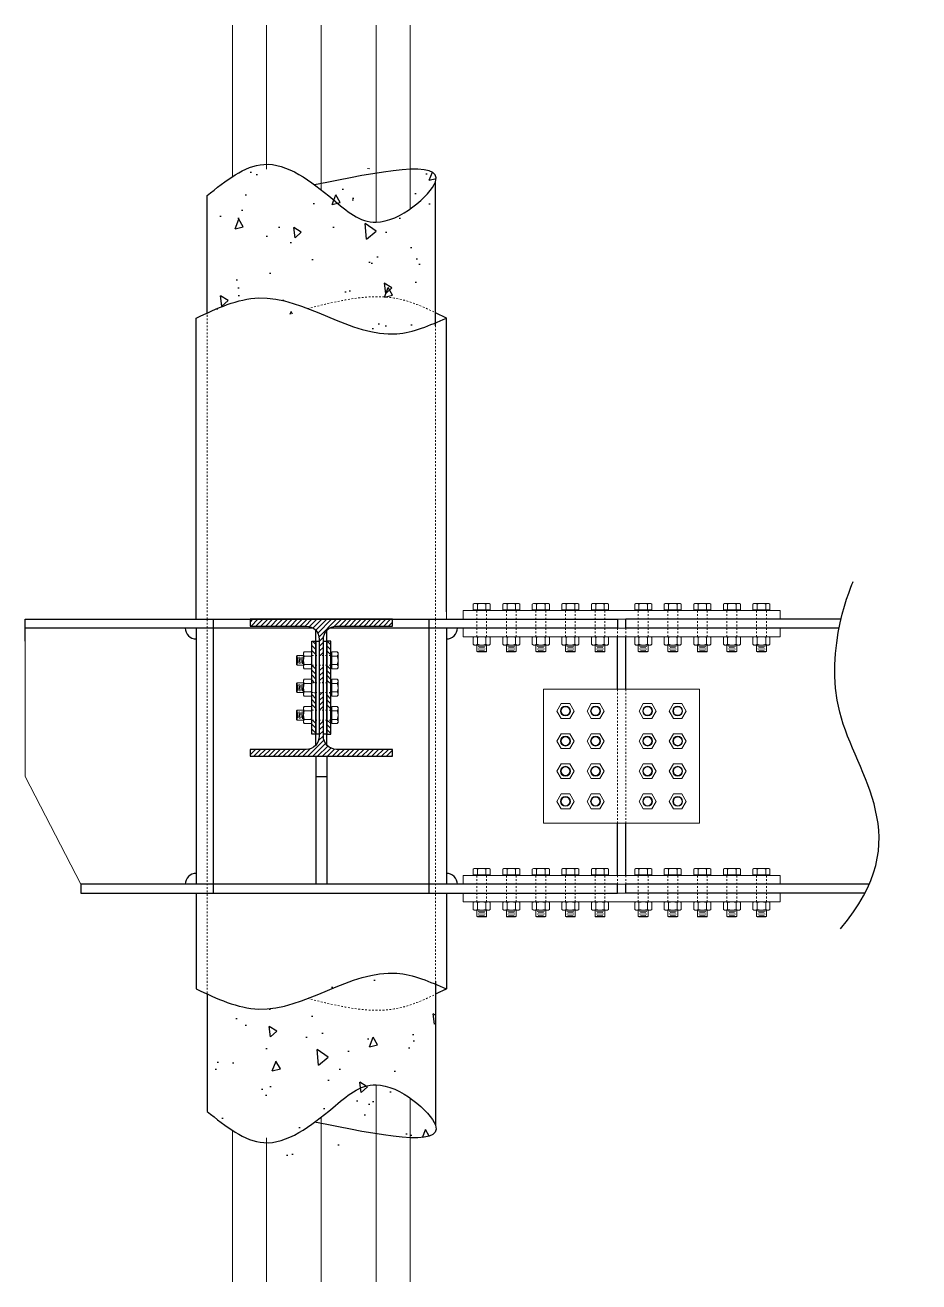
# Model space of a CAD drawing. Header units: millimetres. Extents: x -6949 to 305728, y -55091 to 76684.
# Drawn here: x 12216 to 13849, y -48045 to -45750 of the extents above; entities that cross this region are included whole.
import ezdxf

# ---------------------------------------------------------------- set-up
doc = ezdxf.new("R2010")
doc.units = ezdxf.units.MM
doc.linetypes.add('Tratto', pattern=[6.35, 3.175, -3.175])
for name, color, linetype, lineweight in [('armatura', 1, 'Continuous', 15), ('bulloni', 5, 'Continuous', 18), ('piastra', 30, 'Continuous', 18), ('S-BEAM', 5, 'Continuous', 18), ('S-COLS', 7, 'Continuous', 18), ('SEZIONI acciaio - Steel sections', 220, 'Continuous', 25), ('tratteggio', 7, 'Tratto', 15)]:
    doc.layers.add(name, color=color, linetype=linetype, lineweight=lineweight)
pattern_1 = [(97.99999999999994, (-4771.83401407985, 7203.966816614397), (133.7503869756615, 124.7242640742402), [19.05, -209.55]), (42.99999999999998, (-4771.83401407985, 7203.966816614397), (-165.5653578596747, 101.6510164397211), [15.24, -167.64058417]), (148.4514447, (-4760.688183814749, 7214.360471486958), (-31.81496541808689, 226.3752749455984), [16.1900088, -178.0902446]), (94.18419999999993, (-4809.585771214097, 7237.95865141743), (212.6308214575585, 173.3191781519976), [28.57499999999999, -314.3249999999998]), (144.63555761, (-4791.866569833463, 7252.401919631098), (-25.01907201273977, 341.9860465484119), [24.28502314, -267.13560816]), (39.18415117000006, (-4809.585771214097, 7237.95865141743), (-25.01907199466581, 341.9860465502691), [22.85996707, -251.45973192]), (68.99999999999997, (-4783.151914529019, 7248.336571283799), (177.4476824217981, 44.24267626722601), [19.05, -209.55]), (13.99999999999999, (-4783.151914529019, 7248.336571283799), (-95.52470523653865, 169.1736630259935), [15.24, -167.64]), (119.451445, (-4768.364607626438, 7252.023460934273), (81.92297625256279, 213.4163396781142), [16.1900088, -178.0899376]), (85.49999999999999, (-4771.83401407985, 7203.966816614397), (-60.76996064075318, 58.87364395551975), [0, -165.608, 0, -170.18, 0, -168.275]), (55.49999999999997, (-4771.83401407985, 7203.966816614397), (-29.73759449722127, 116.6905752081068), [0, -97.02799999999999, 0, -161.798, 0, -64.135]), (15.49999999999997, (-4809.734909885225, 7161.873607409703), (94.98510361520712, 96.93017124016839), [0, -63.49999999999999, 0, -198.12, 0, -262.8899999999999]), (5.499999999999974, (-4826.730827286749, 7142.99772884258), (80.2222037187988, 127.0950780119338), [0, -82.55, 0, -131.572, 0, -186.69])]
pattern_2 = [(97.99999999999994, (-4771.834015695295, 7578.966755874389), (133.7503869756615, 124.7242640742402), [19.05, -209.55]), (42.99999999999998, (-4771.834015695295, 7578.966755874389), (-165.5653578596747, 101.6510164397211), [15.24, -167.64058417]), (148.4514447, (-4760.688185430194, 7589.360410746951), (-31.81496541808689, 226.3752749455984), [16.1900088, -178.0902446]), (94.18419999999993, (-4809.585772829541, 7612.958590677423), (212.6308214575585, 173.3191781519976), [28.57499999999999, -314.3249999999998]), (144.63555761, (-4791.866571448907, 7627.401858891091), (-25.01907201273977, 341.9860465484119), [24.28502314, -267.13560816]), (39.18415117000006, (-4809.585772829541, 7612.958590677423), (-25.01907199466581, 341.9860465502691), [22.85996707, -251.45973192]), (68.99999999999997, (-4783.151916144463, 7623.336510543792), (177.4476824217981, 44.24267626722601), [19.05, -209.55]), (13.99999999999999, (-4783.151916144463, 7623.336510543792), (-95.52470523653865, 169.1736630259935), [15.24, -167.64]), (119.451445, (-4768.364609241882, 7627.023400194266), (81.92297625256279, 213.4163396781142), [16.1900088, -178.0899376]), (85.49999999999999, (-4771.834015695295, 7578.966755874389), (-60.76996064075318, 58.87364395551975), [0, -165.608, 0, -170.18, 0, -168.275]), (55.49999999999997, (-4771.834015695295, 7578.966755874389), (-29.73759449722127, 116.6905752081068), [0, -97.02799999999999, 0, -161.798, 0, -64.135]), (15.49999999999997, (-4809.734911500669, 7536.873546669696), (94.98510361520712, 96.93017124016839), [0, -63.49999999999999, 0, -198.12, 0, -262.8899999999999]), (5.499999999999974, (-4826.730828902193, 7517.997668102573), (80.2222037187988, 127.0950780119338), [0, -82.55, 0, -131.572, 0, -186.69])]
pattern_3 = [(135, (0, 0), (-4.490128060534577, -4.490128060534577), [])]

# ---------------------------------------------------------------- blocks, each defined once
blk = doc.blocks.new('*U128')
at = {"layer": 'bulloni'}
blk.add_lwpolyline([(-15.58845726812069, 0), (-7.794228634058527, -13.5), (7.794228634058527, -13.5), (15.58845726812069, 0), (7.794228634058527, 13.5), (-7.794228634058527, 13.5)], close=True, dxfattribs=at)
for radius in [9, 7.875]:
    blk.add_circle((3.637978807091713e-12, -7.275957614183426e-12), radius, dxfattribs=at)
blk = doc.blocks.new('*U129')
at = {"color": 0, "linetype": 'ByBlock', "lineweight": -2, "transparency": 16777216}
for p in [(0, 0), (55, 0), (-3.367778697655667e-15, -55.00000000000728), (55, -55.00000000000728), (-6.735557395311334e-15, -110.0000000000146), (54.99999999999999, -110.0000000000146), (-1.0103336092967e-14, -165.0000000000218), (54.99999999999999, -165.0000000000218)]:
    blk.add_blockref('*U128', p, dxfattribs=at)
blk = doc.blocks.new('*U130')
at = {"layer": 'bulloni'}
blk.add_lwpolyline([(-15.58845726812069, 0), (-7.794228634058527, -13.5), (7.794228634058527, -13.5), (15.58845726812069, 0), (7.794228634058527, 13.5), (-7.794228634058527, 13.5)], close=True, dxfattribs=at)
for radius in [9, 7.875]:
    blk.add_circle((3.637978807091713e-12, -7.275957614183426e-12), radius, dxfattribs=at)
blk = doc.blocks.new('*U131')
at = {"color": 0, "linetype": 'ByBlock', "lineweight": -2, "transparency": 16777216}
for p in [(0, 0), (55, 0), (-3.367778697655667e-15, -55.00000000000728), (55, -55.00000000000728), (-6.735557395311334e-15, -110.0000000000146), (54.99999999999999, -110.0000000000146), (-1.0103336092967e-14, -165.0000000000218), (54.99999999999999, -165.0000000000218)]:
    blk.add_blockref('*U130', p, dxfattribs=at)
blk = doc.blocks.new('*U132')
at = {"layer": 'bulloni'}
for p, q in [((-13.70000000000437, 44.31435235478421), (-15.58845726812433, 43.05795235478581)), ((-15.58845726812433, 43.05795235478581), (-15.58845726812433, 32.81435235478421)), ((15.58845726811705, 32.81435235478421), (-15.58845726812433, 32.81435235478421)), ((13.69999999999709, 44.31435235478421), (-13.70000000000437, 44.31435235478421)), ((-12.5, 32.81435235478421), (-12.5, 32.31435235478421)), ((12.5, 32.31435235478421), (-12.5, 32.31435235478421)), ((-7.794228634062165, 32.81435235478421), (-7.794228634062165, 43.05795235478581)), ((7.794228634054889, 43.05795235478581), (7.794228634054889, 32.81435235478421)), ((12.5, 32.81435235478421), (12.5, 32.31435235478421)), ((13.69999999999709, 44.31435235478421), (15.58845726811705, 43.05795235478581)), ((15.58845726811705, 43.05795235478581), (15.58845726811705, 32.81435235478421)), ((-13.69999999999709, -16.68564764661278), (-15.58845726812433, -17.94204764661845)), ((-15.58845726812433, -17.94204764661845), (-15.58845726812433, -30.42924764661439)), ((13.69999999999709, -16.68564764661278), (-13.69999999999709, -16.68564764661278)), ((-7.794228634062165, -30.42924764661439), (-7.794228634062165, -17.94204764661845)), ((7.794228634054889, -17.94204764661845), (7.794228634054889, -30.42924764661439)), ((13.69999999999709, -16.68564764661278), (15.58845726811705, -17.94204764661845)), ((15.58845726811705, -17.94204764661845), (15.58845726811705, -30.42924764661439)), ((-13.69999999999709, -31.68564764661278), (-15.58845726812433, -30.42924764661439)), ((13.69999999999709, -31.68564764661278), (-13.69999999999709, -31.68564764661278)), ((-9, -43.31435235478421), (-9, -31.68564764661278)), ((-8, -44.31435235478421), (-9, -43.31435235478421)), ((9, -43.31435235478421), (-9, -43.31435235478421)), ((8, -44.31435235478421), (-8, -44.31435235478421)), ((-6.5, -34.42050889637176), (6.5, -33.69341091300885)), ((-6.5, -39.42050889637176), (6.5, -38.69341091300885)), ((-5, -36.83661297521758), (5, -36.2773068341703)), ((-5, -41.83661297521758), (5, -41.2773068341703)), ((9, -43.31435235478421), (8, -44.31435235478421)), ((9, -43.31435235478421), (9, -31.68564764661278)), ((13.69999999999709, -31.68564764661278), (15.58845726811705, -30.42924764661439))]:
    blk.add_line(p, q, dxfattribs=at)
at = {"layer": 'bulloni', "linetype": 'Tratto'}
for points in [[(-9, -16.68564764661278), (-9, 31.31435235478421)], [(9, -16.68564764661278), (9, 31.31435235478421)]]:
    blk.add_lwpolyline(points, dxfattribs=at)
at = {"layer": 'bulloni'}
for centre, radius, start, end in [((-11.69134295108961, 37.64209791352187), 6.672254441261839, 54.26214708356834, 125.7378529164316), ((-10, 31.31435235478421), 1, 0, 90), ((0, 19.50993458973971), 24.80441776504056, 71.68581878829671, 108.3141812117033), ((11.69134295108961, 37.64209791352187), 6.672254441261562, 54.26214708356834, 125.7378529164316), ((10, 31.31435235478421), 1, 90, 180), ((-11.69134295108961, -23.35790208787512), 6.672254441261839, 54.26214708356834, 125.7378529164316), ((0, -41.49006541165727), 24.80441776504056, 71.68581878829671, 108.3141812117033), ((11.69134295108961, -23.35790208787512), 6.672254441261562, 54.26214708356834, 125.7378529164316), ((-11.69134295108961, -25.01339320535772), 6.672254441261839, 234.2621470835683, 305.7378529164317), ((0, -6.881229881575564), 24.80441776504056, 251.6858187882967, 288.3141812117033), ((11.69134295108961, -25.01339320535772), 6.672254441261562, 234.2621470835683, 305.7378529164317)]:
    blk.add_arc(centre, radius, start, end, dxfattribs=at)
blk = doc.blocks.new('*U133')
at = {"color": 0, "linetype": 'ByBlock', "lineweight": -2, "transparency": 16777216}
for p in [(0, 0), (54, 0), (108, 0), (162, 0), (216, 0)]:
    blk.add_blockref('*U132', p, dxfattribs=at)
blk = doc.blocks.new('*U134')
at = {"layer": 'bulloni'}
for p, q in [((-13.70000000000437, 44.31435235478421), (-15.58845726812433, 43.05795235478581)), ((-15.58845726812433, 43.05795235478581), (-15.58845726812433, 32.81435235478421)), ((15.58845726811705, 32.81435235478421), (-15.58845726812433, 32.81435235478421)), ((13.69999999999709, 44.31435235478421), (-13.70000000000437, 44.31435235478421)), ((-12.5, 32.81435235478421), (-12.5, 32.31435235478421)), ((12.5, 32.31435235478421), (-12.5, 32.31435235478421)), ((-7.794228634062165, 32.81435235478421), (-7.794228634062165, 43.05795235478581)), ((7.794228634054889, 43.05795235478581), (7.794228634054889, 32.81435235478421)), ((12.5, 32.81435235478421), (12.5, 32.31435235478421)), ((13.69999999999709, 44.31435235478421), (15.58845726811705, 43.05795235478581)), ((15.58845726811705, 43.05795235478581), (15.58845726811705, 32.81435235478421)), ((-13.69999999999709, -16.68564764661278), (-15.58845726812433, -17.94204764661845)), ((-15.58845726812433, -17.94204764661845), (-15.58845726812433, -30.42924764661439)), ((13.69999999999709, -16.68564764661278), (-13.69999999999709, -16.68564764661278)), ((-7.794228634062165, -30.42924764661439), (-7.794228634062165, -17.94204764661845)), ((7.794228634054889, -17.94204764661845), (7.794228634054889, -30.42924764661439)), ((13.69999999999709, -16.68564764661278), (15.58845726811705, -17.94204764661845)), ((15.58845726811705, -17.94204764661845), (15.58845726811705, -30.42924764661439)), ((-13.69999999999709, -31.68564764661278), (-15.58845726812433, -30.42924764661439)), ((13.69999999999709, -31.68564764661278), (-13.69999999999709, -31.68564764661278)), ((-9, -43.31435235478421), (-9, -31.68564764661278)), ((-8, -44.31435235478421), (-9, -43.31435235478421)), ((9, -43.31435235478421), (-9, -43.31435235478421)), ((8, -44.31435235478421), (-8, -44.31435235478421)), ((-6.5, -34.42050889637176), (6.5, -33.69341091300885)), ((-6.5, -39.42050889637176), (6.5, -38.69341091300885)), ((-5, -36.83661297521758), (5, -36.2773068341703)), ((-5, -41.83661297521758), (5, -41.2773068341703)), ((9, -43.31435235478421), (8, -44.31435235478421)), ((9, -43.31435235478421), (9, -31.68564764661278)), ((13.69999999999709, -31.68564764661278), (15.58845726811705, -30.42924764661439))]:
    blk.add_line(p, q, dxfattribs=at)
at = {"layer": 'bulloni', "linetype": 'Tratto'}
for points in [[(-9, -16.68564764661278), (-9, 31.31435235478421)], [(9, -16.68564764661278), (9, 31.31435235478421)]]:
    blk.add_lwpolyline(points, dxfattribs=at)
at = {"layer": 'bulloni'}
for centre, radius, start, end in [((-11.69134295108961, 37.64209791352187), 6.672254441261839, 54.26214708356834, 125.7378529164316), ((-10, 31.31435235478421), 1, 0, 90), ((0, 19.50993458973971), 24.80441776504056, 71.68581878829671, 108.3141812117033), ((11.69134295108961, 37.64209791352187), 6.672254441261562, 54.26214708356834, 125.7378529164316), ((10, 31.31435235478421), 1, 90, 180), ((-11.69134295108961, -23.35790208787512), 6.672254441261839, 54.26214708356834, 125.7378529164316), ((0, -41.49006541165727), 24.80441776504056, 71.68581878829671, 108.3141812117033), ((11.69134295108961, -23.35790208787512), 6.672254441261562, 54.26214708356834, 125.7378529164316), ((-11.69134295108961, -25.01339320535772), 6.672254441261839, 234.2621470835683, 305.7378529164317), ((0, -6.881229881575564), 24.80441776504056, 251.6858187882967, 288.3141812117033), ((11.69134295108961, -25.01339320535772), 6.672254441261562, 234.2621470835683, 305.7378529164317)]:
    blk.add_arc(centre, radius, start, end, dxfattribs=at)
blk = doc.blocks.new('*U135')
at = {"color": 0, "linetype": 'ByBlock', "lineweight": -2, "transparency": 16777216}
for p in [(0, 0), (54, 0), (108, 0), (162, 0), (216, 0)]:
    blk.add_blockref('*U134', p, dxfattribs=at)
blk = doc.blocks.new('*U137')
at = {"layer": 'bulloni'}
for p, q in [((-13.70000000000437, 44.31435235478421), (-15.58845726812433, 43.05795235478581)), ((-15.58845726812433, 43.05795235478581), (-15.58845726812433, 32.81435235478421)), ((15.58845726811705, 32.81435235478421), (-15.58845726812433, 32.81435235478421)), ((13.69999999999709, 44.31435235478421), (-13.70000000000437, 44.31435235478421)), ((-12.5, 32.81435235478421), (-12.5, 32.31435235478421)), ((12.5, 32.31435235478421), (-12.5, 32.31435235478421)), ((-7.794228634062165, 32.81435235478421), (-7.794228634062165, 43.05795235478581)), ((7.794228634054889, 43.05795235478581), (7.794228634054889, 32.81435235478421)), ((12.5, 32.81435235478421), (12.5, 32.31435235478421)), ((13.69999999999709, 44.31435235478421), (15.58845726811705, 43.05795235478581)), ((15.58845726811705, 43.05795235478581), (15.58845726811705, 32.81435235478421)), ((-13.69999999999709, -16.68564764661278), (-15.58845726812433, -17.94204764661845)), ((-15.58845726812433, -17.94204764661845), (-15.58845726812433, -30.42924764661439)), ((13.69999999999709, -16.68564764661278), (-13.69999999999709, -16.68564764661278)), ((-7.794228634062165, -30.42924764661439), (-7.794228634062165, -17.94204764661845)), ((7.794228634054889, -17.94204764661845), (7.794228634054889, -30.42924764661439)), ((13.69999999999709, -16.68564764661278), (15.58845726811705, -17.94204764661845)), ((15.58845726811705, -17.94204764661845), (15.58845726811705, -30.42924764661439)), ((-13.69999999999709, -31.68564764661278), (-15.58845726812433, -30.42924764661439)), ((13.69999999999709, -31.68564764661278), (-13.69999999999709, -31.68564764661278)), ((-9, -43.31435235478421), (-9, -31.68564764661278)), ((-8, -44.31435235478421), (-9, -43.31435235478421)), ((9, -43.31435235478421), (-9, -43.31435235478421)), ((8, -44.31435235478421), (-8, -44.31435235478421)), ((-6.5, -34.42050889637176), (6.5, -33.69341091300885)), ((-6.5, -39.42050889637176), (6.5, -38.69341091300885)), ((-5, -36.83661297521758), (5, -36.2773068341703)), ((-5, -41.83661297521758), (5, -41.2773068341703)), ((9, -43.31435235478421), (8, -44.31435235478421)), ((9, -43.31435235478421), (9, -31.68564764661278)), ((13.69999999999709, -31.68564764661278), (15.58845726811705, -30.42924764661439))]:
    blk.add_line(p, q, dxfattribs=at)
at = {"layer": 'bulloni', "linetype": 'Tratto'}
for points in [[(-9, -16.68564764661278), (-9, 31.31435235478421)], [(9, -16.68564764661278), (9, 31.31435235478421)]]:
    blk.add_lwpolyline(points, dxfattribs=at)
at = {"layer": 'bulloni'}
for centre, radius, start, end in [((-11.69134295108961, 37.64209791352187), 6.672254441261839, 54.26214708356834, 125.7378529164316), ((-10, 31.31435235478421), 1, 0, 90), ((0, 19.50993458973971), 24.80441776504056, 71.68581878829671, 108.3141812117033), ((11.69134295108961, 37.64209791352187), 6.672254441261562, 54.26214708356834, 125.7378529164316), ((10, 31.31435235478421), 1, 90, 180), ((-11.69134295108961, -23.35790208787512), 6.672254441261839, 54.26214708356834, 125.7378529164316), ((0, -41.49006541165727), 24.80441776504056, 71.68581878829671, 108.3141812117033), ((11.69134295108961, -23.35790208787512), 6.672254441261562, 54.26214708356834, 125.7378529164316), ((-11.69134295108961, -25.01339320535772), 6.672254441261839, 234.2621470835683, 305.7378529164317), ((0, -6.881229881575564), 24.80441776504056, 251.6858187882967, 288.3141812117033), ((11.69134295108961, -25.01339320535772), 6.672254441261562, 234.2621470835683, 305.7378529164317)]:
    blk.add_arc(centre, radius, start, end, dxfattribs=at)
blk = doc.blocks.new('*U138')
at = {"color": 0, "linetype": 'ByBlock', "lineweight": -2, "transparency": 16777216}
for p in [(0, 0), (54, 0), (108, 0), (162, 0), (216, 0)]:
    blk.add_blockref('*U137', p, dxfattribs=at)
blk = doc.blocks.new('*U139')
at = {"layer": 'bulloni'}
for p, q in [((-13.70000000000437, 44.31435235478421), (-15.58845726812433, 43.05795235478581)), ((-15.58845726812433, 43.05795235478581), (-15.58845726812433, 32.81435235478421)), ((15.58845726811705, 32.81435235478421), (-15.58845726812433, 32.81435235478421)), ((13.69999999999709, 44.31435235478421), (-13.70000000000437, 44.31435235478421)), ((-12.5, 32.81435235478421), (-12.5, 32.31435235478421)), ((12.5, 32.31435235478421), (-12.5, 32.31435235478421)), ((-7.794228634062165, 32.81435235478421), (-7.794228634062165, 43.05795235478581)), ((7.794228634054889, 43.05795235478581), (7.794228634054889, 32.81435235478421)), ((12.5, 32.81435235478421), (12.5, 32.31435235478421)), ((13.69999999999709, 44.31435235478421), (15.58845726811705, 43.05795235478581)), ((15.58845726811705, 43.05795235478581), (15.58845726811705, 32.81435235478421)), ((-13.69999999999709, -16.68564764661278), (-15.58845726812433, -17.94204764661845)), ((-15.58845726812433, -17.94204764661845), (-15.58845726812433, -30.42924764661439)), ((13.69999999999709, -16.68564764661278), (-13.69999999999709, -16.68564764661278)), ((-7.794228634062165, -30.42924764661439), (-7.794228634062165, -17.94204764661845)), ((7.794228634054889, -17.94204764661845), (7.794228634054889, -30.42924764661439)), ((13.69999999999709, -16.68564764661278), (15.58845726811705, -17.94204764661845)), ((15.58845726811705, -17.94204764661845), (15.58845726811705, -30.42924764661439)), ((-13.69999999999709, -31.68564764661278), (-15.58845726812433, -30.42924764661439)), ((13.69999999999709, -31.68564764661278), (-13.69999999999709, -31.68564764661278)), ((-9, -43.31435235478421), (-9, -31.68564764661278)), ((-8, -44.31435235478421), (-9, -43.31435235478421)), ((9, -43.31435235478421), (-9, -43.31435235478421)), ((8, -44.31435235478421), (-8, -44.31435235478421)), ((-6.5, -34.42050889637176), (6.5, -33.69341091300885)), ((-6.5, -39.42050889637176), (6.5, -38.69341091300885)), ((-5, -36.83661297521758), (5, -36.2773068341703)), ((-5, -41.83661297521758), (5, -41.2773068341703)), ((9, -43.31435235478421), (8, -44.31435235478421)), ((9, -43.31435235478421), (9, -31.68564764661278)), ((13.69999999999709, -31.68564764661278), (15.58845726811705, -30.42924764661439))]:
    blk.add_line(p, q, dxfattribs=at)
at = {"layer": 'bulloni', "linetype": 'Tratto'}
for points in [[(-9, -16.68564764661278), (-9, 31.31435235478421)], [(9, -16.68564764661278), (9, 31.31435235478421)]]:
    blk.add_lwpolyline(points, dxfattribs=at)
at = {"layer": 'bulloni'}
for centre, radius, start, end in [((-11.69134295108961, 37.64209791352187), 6.672254441261839, 54.26214708356834, 125.7378529164316), ((-10, 31.31435235478421), 1, 0, 90), ((0, 19.50993458973971), 24.80441776504056, 71.68581878829671, 108.3141812117033), ((11.69134295108961, 37.64209791352187), 6.672254441261562, 54.26214708356834, 125.7378529164316), ((10, 31.31435235478421), 1, 90, 180), ((-11.69134295108961, -23.35790208787512), 6.672254441261839, 54.26214708356834, 125.7378529164316), ((0, -41.49006541165727), 24.80441776504056, 71.68581878829671, 108.3141812117033), ((11.69134295108961, -23.35790208787512), 6.672254441261562, 54.26214708356834, 125.7378529164316), ((-11.69134295108961, -25.01339320535772), 6.672254441261839, 234.2621470835683, 305.7378529164317), ((0, -6.881229881575564), 24.80441776504056, 251.6858187882967, 288.3141812117033), ((11.69134295108961, -25.01339320535772), 6.672254441261562, 234.2621470835683, 305.7378529164317)]:
    blk.add_arc(centre, radius, start, end, dxfattribs=at)
blk = doc.blocks.new('*U136')
at = {"color": 0, "linetype": 'ByBlock', "lineweight": -2, "transparency": 16777216}
for p in [(0, 0), (54, 0), (108, 0), (162, 0), (216, 0)]:
    blk.add_blockref('*U139', p, dxfattribs=at)
blk = doc.blocks.new('dbcjd')
at = {"layer": 'bulloni'}
for p, q in [((12712.14572396878, -46901.86855976167), (12713.14572396878, -46900.86855976167)), ((12712.14572396878, -46917.86855976167), (12712.14572396878, -46901.86855976167)), ((12713.14572396878, -46900.86855976167), (12724.77442867695, -46900.86855976167)), ((12713.14572396878, -46918.86855976167), (12713.14572396878, -46900.86855976167)), ((12714.62346334834, -46904.86855976167), (12715.18276948939, -46914.86855976167)), ((12717.03956742719, -46903.36855976167), (12717.76666541055, -46916.36855976167)), ((12719.62346334834, -46904.86855976167), (12720.18276948939, -46914.86855976167)), ((12722.03956742719, -46903.36855976167), (12722.76666541055, -46916.36855976167)), ((12724.77442867695, -46896.16855976167), (12726.03082867695, -46894.28010249355)), ((12724.77442867695, -46923.56855976167), (12724.77442867695, -46896.16855976167)), ((12738.51802867694, -46894.28010249355), (12726.03082867695, -46894.28010249355)), ((12726.03082867695, -46902.07433112761), (12738.51802867694, -46902.07433112761)), ((12739.77442867695, -46896.16855976167), (12738.51802867694, -46894.28010249355)), ((12739.77442867695, -46923.56855976167), (12739.77442867695, -46896.16855976167)), ((12775.77442867694, -46922.36855976167), (12775.77442867694, -46897.36855976167)), ((12776.27442867694, -46897.36855976167), (12775.77442867694, -46897.36855976167)), ((12776.27442867694, -46925.45701702979), (12776.27442867694, -46894.28010249355)), ((12786.51802867694, -46894.28010249355), (12776.27442867694, -46894.28010249355)), ((12776.27442867694, -46902.07433112761), (12786.51802867694, -46902.07433112761)), ((12787.77442867694, -46896.16855976167), (12786.51802867694, -46894.28010249355)), ((12787.77442867694, -46923.56855976167), (12787.77442867694, -46896.16855976167)), ((12713.14572396878, -46918.86855976167), (12712.14572396878, -46917.86855976167)), ((12713.14572396878, -46918.86855976167), (12724.77442867695, -46918.86855976167)), ((12724.77442867695, -46923.56855976167), (12726.03082867695, -46925.45701702979)), ((12738.51802867694, -46917.66278839573), (12726.03082867695, -46917.66278839573)), ((12738.51802867694, -46925.45701702979), (12726.03082867695, -46925.45701702979)), ((12739.77442867695, -46923.56855976167), (12738.51802867694, -46925.45701702979)), ((12776.27442867694, -46922.36855976167), (12775.77442867694, -46922.36855976167)), ((12786.51802867694, -46917.66278839573), (12776.27442867694, -46917.66278839573)), ((12786.51802867694, -46925.45701702979), (12776.27442867694, -46925.45701702979)), ((12787.77442867694, -46923.56855976167), (12786.51802867694, -46925.45701702979)), ((12712.14572396878, -46951.86862223065), (12713.14572396878, -46950.86862223065)), ((12712.14572396878, -46967.86862223065), (12712.14572396878, -46951.86862223065)), ((12713.14572396878, -46950.86862223065), (12724.77442867695, -46950.86862223065)), ((12713.14572396878, -46968.86862223065), (12713.14572396878, -46950.86862223065)), ((12724.77442867695, -46946.16862223065), (12726.03082867695, -46944.28016496253)), ((12724.77442867695, -46973.56862223065), (12724.77442867695, -46946.16862223065)), ((12738.51802867694, -46944.28016496253), (12726.03082867695, -46944.28016496253)), ((12726.03082867695, -46952.07439359659), (12738.51802867694, -46952.07439359659)), ((12739.77442867695, -46946.16862223065), (12738.51802867694, -46944.28016496253)), ((12739.77442867695, -46973.56862223065), (12739.77442867695, -46946.16862223065)), ((12775.77442867694, -46972.36862223065), (12775.77442867694, -46947.36862223065)), ((12776.27442867694, -46947.36862223065), (12775.77442867694, -46947.36862223065)), ((12776.27442867694, -46975.45707949877), (12776.27442867694, -46944.28016496253)), ((12786.51802867694, -46944.28016496253), (12776.27442867694, -46944.28016496253)), ((12776.27442867694, -46952.07439359659), (12786.51802867694, -46952.07439359659)), ((12787.77442867694, -46946.16862223065), (12786.51802867694, -46944.28016496253)), ((12787.77442867694, -46973.56862223065), (12787.77442867694, -46946.16862223065)), ((12713.14572396878, -46968.86862223065), (12712.14572396878, -46967.86862223065)), ((12713.14572396878, -46968.86862223065), (12724.77442867695, -46968.86862223065)), ((12714.62346334834, -46954.86862223065), (12715.18276948939, -46964.86862223065)), ((12717.03956742719, -46953.36862223065), (12717.76666541055, -46966.36862223065)), ((12719.62346334834, -46954.86862223065), (12720.18276948939, -46964.86862223065)), ((12722.03956742719, -46953.36862223065), (12722.76666541055, -46966.36862223065)), ((12724.77442867695, -46973.56862223065), (12726.03082867695, -46975.45707949877)), ((12738.51802867694, -46967.6628508647), (12726.03082867695, -46967.6628508647)), ((12738.51802867694, -46975.45707949877), (12726.03082867695, -46975.45707949877)), ((12739.77442867695, -46973.56862223065), (12738.51802867694, -46975.45707949877)), ((12776.27442867694, -46972.36862223065), (12775.77442867694, -46972.36862223065)), ((12786.51802867694, -46967.6628508647), (12776.27442867694, -46967.6628508647)), ((12786.51802867694, -46975.45707949877), (12776.27442867694, -46975.45707949877)), ((12787.77442867694, -46973.56862223065), (12786.51802867694, -46975.45707949877)), ((12724.77442867695, -46996.16868469963), (12726.03082867695, -46994.2802274315)), ((12724.77442867695, -47023.56868469963), (12724.77442867695, -46996.16868469963)), ((12738.51802867694, -46994.2802274315), (12726.03082867695, -46994.2802274315)), ((12739.77442867695, -46996.16868469963), (12738.51802867694, -46994.2802274315)), ((12739.77442867695, -47023.56868469963), (12739.77442867695, -46996.16868469963)), ((12775.77442867694, -47022.36868469963), (12775.77442867694, -46997.36868469963)), ((12776.27442867694, -46997.36868469963), (12775.77442867694, -46997.36868469963)), ((12776.27442867694, -47025.45714196774), (12776.27442867694, -46994.2802274315)), ((12786.51802867694, -46994.2802274315), (12776.27442867694, -46994.2802274315)), ((12787.77442867694, -46996.16868469962), (12786.51802867694, -46994.2802274315)), ((12787.77442867694, -47023.56868469963), (12787.77442867694, -46996.16868469962)), ((12712.14572396878, -47001.86868469963), (12713.14572396878, -47000.86868469963)), ((12712.14572396878, -47017.86868469963), (12712.14572396878, -47001.86868469963)), ((12713.14572396878, -47018.86868469963), (12712.14572396878, -47017.86868469963)), ((12713.14572396878, -47000.86868469963), (12724.77442867695, -47000.86868469963)), ((12713.14572396878, -47018.86868469963), (12713.14572396878, -47000.86868469963)), ((12713.14572396878, -47018.86868469963), (12724.77442867695, -47018.86868469963)), ((12714.62346334834, -47004.86868469963), (12715.18276948939, -47014.86868469963)), ((12717.03956742719, -47003.36868469963), (12717.76666541055, -47016.36868469963)), ((12719.62346334834, -47004.86868469963), (12720.18276948939, -47014.86868469963)), ((12722.03956742719, -47003.36868469963), (12722.76666541055, -47016.36868469963)), ((12726.03082867695, -47002.07445606557), (12738.51802867694, -47002.07445606557)), ((12738.51802867694, -47017.66291333368), (12726.03082867695, -47017.66291333368)), ((12776.27442867694, -47002.07445606557), (12786.51802867694, -47002.07445606557)), ((12786.51802867694, -47017.66291333368), (12776.27442867694, -47017.66291333368)), ((12724.77442867695, -47023.56868469963), (12726.03082867695, -47025.45714196774)), ((12738.51802867694, -47025.45714196774), (12726.03082867695, -47025.45714196774)), ((12739.77442867695, -47023.56868469963), (12738.51802867694, -47025.45714196774)), ((12776.27442867694, -47022.36868469963), (12775.77442867694, -47022.36868469963)), ((12786.51802867694, -47025.45714196774), (12776.27442867694, -47025.45714196774)), ((12787.77442867694, -47023.56868469963), (12786.51802867694, -47025.45714196774))]:
    blk.add_line(p, q, dxfattribs=at)
at = {"layer": 'bulloni', "linetype": 'Tratto'}
for points in [[(12739.77442867694, -46900.86855976167), (12774.77442867694, -46900.86855976167)], [(12739.77442867694, -46918.86855976167), (12774.77442867694, -46918.86855976167)], [(12739.77442867694, -46950.86862223065), (12774.77442867694, -46950.86862223065)], [(12739.77442867694, -46968.86862223065), (12774.77442867694, -46968.86862223065)], [(12739.77442867694, -47000.86868469963), (12774.77442867694, -47000.86868469963)], [(12739.77442867694, -47018.86868469963), (12774.77442867694, -47018.86868469963)]]:
    blk.add_lwpolyline(points, dxfattribs=at)
at = {"layer": 'bulloni'}
for centre, radius, start, end in [((12731.4466831182, -46898.17721681058), 6.672254441261839, 144.2621470837138, 215.7378529162861), ((12749.57884644199, -46909.86855976167), 24.80441776504056, 161.6858187882967, 198.3141812117032), ((12733.10217423569, -46898.17721681058), 6.672254441261839, 324.2621470837138, 35.73785291628617), ((12714.9700109119, -46909.86855976167), 24.80441776504056, 341.6858187882967, 18.31418121170329), ((12774.77442867694, -46899.86855976167), 1, 270, 0), ((12781.10217423568, -46898.17721681058), 6.672254441261839, 324.2621470837138, 35.73785291628619), ((12762.9700109119, -46909.86855976167), 24.80441776504056, 341.6858187882967, 18.31418121170329), ((12731.4466831182, -46921.55990271276), 6.672254441261562, 144.2621470837138, 215.7378529162861), ((12733.10217423569, -46921.55990271276), 6.672254441261562, 324.2621470837138, 35.73785291628617), ((12774.77442867694, -46919.86855976167), 1, 0, 90), ((12781.10217423568, -46921.55990271276), 6.672254441261562, 324.2621470837138, 35.73785291628619), ((12731.4466831182, -46948.17727927956), 6.672254441261839, 144.2621470837138, 215.7378529162861), ((12749.57884644199, -46959.86862223065), 24.80441776504056, 161.6858187882967, 198.3141812117032), ((12733.10217423569, -46948.17727927956), 6.672254441261839, 324.2621470837138, 35.73785291628617), ((12714.9700109119, -46959.86862223065), 24.80441776504056, 341.6858187882967, 18.31418121170329), ((12774.77442867694, -46949.86862223065), 1, 270, 0), ((12781.10217423568, -46948.17727927956), 6.672254441261839, 324.2621470837138, 35.73785291628619), ((12762.9700109119, -46959.86862223065), 24.80441776504056, 341.6858187882967, 18.31418121170329), ((12731.4466831182, -46971.55996518174), 6.672254441261562, 144.2621470837138, 215.7378529162861), ((12733.10217423569, -46971.55996518174), 6.672254441261562, 324.2621470837138, 35.73785291628617), ((12774.77442867694, -46969.86862223065), 1, 0, 90), ((12781.10217423568, -46971.55996518174), 6.672254441261562, 324.2621470837138, 35.73785291628619), ((12731.4466831182, -46998.17734174854), 6.672254441261839, 144.2621470837138, 215.7378529162861), ((12733.10217423569, -46998.17734174854), 6.672254441261839, 324.2621470837138, 35.73785291628617), ((12781.10217423568, -46998.17734174854), 6.672254441261839, 324.2621470837138, 35.73785291628619), ((12749.57884644199, -47009.86868469963), 24.80441776504056, 161.6858187882967, 198.3141812117032), ((12731.4466831182, -47021.56002765072), 6.672254441261562, 144.2621470837138, 215.7378529162861), ((12714.9700109119, -47009.86868469963), 24.80441776504056, 341.6858187882967, 18.31418121170329), ((12733.10217423569, -47021.56002765072), 6.672254441261562, 324.2621470837138, 35.73785291628617), ((12774.77442867694, -46999.86868469963), 1, 270, 0), ((12774.77442867694, -47019.86868469963), 1, 0, 90), ((12762.9700109119, -47009.86868469963), 24.80441776504056, 341.6858187882967, 18.31418121170329), ((12781.10217423568, -47021.56002765072), 6.672254441261562, 324.2621470837138, 35.73785291628619)]:
    blk.add_arc(centre, radius, start, end, dxfattribs=at)

msp = doc.modelspace()

# ---------------------------------------------------------------- hatches: boundary and pattern name
h = msp.add_hatch()
h.set_pattern_fill('AR-CONC', color=256, angle=47.99999999999998)
h.set_pattern_definition(pattern_1)
edge = h.paths.add_edge_path()
edge.add_spline(control_points=[(12965.77442868344, -46266.6393728544), (12979.37281650279, -46272.30455968687), (13004.49371296795, -46291.84329510883), (12807.43332789079, -46347.1145980902), (12691.76073977033, -46210.8685009918), (12567.81400420756, -46267.17219773631), (12528.77442867885, -46284.90620591025)], knot_values=[0, 0, 0, 0, 45.40762748929205, 140.6166082208578, 401.1580139626918, 520.9526918642199, 520.9526918642199, 520.9526918642199, 520.9526918642199], degree=3, periodic=0)
edge.add_spline(control_points=[(12727.09162720733, -46268.91999835471), (12766.4613502483, -46255.55472249805), (12828.25621092428, -46234.57653683496), (12941.73654069701, -46256.62501465913), (12965.77442868344, -46266.6393728544)], knot_values=[520.9526918642199, 520.9526918642199, 520.9526918642199, 520.9526918642199, 661.8701943812187, 742.137317059071, 742.137317059071, 742.137317059071, 742.137317059071], degree=3, periodic=0)
edge.add_line((12965.77442868344, -46266.6393728544), (12965.77442868344, -46036.04621421292))
edge.add_spline(control_points=[(12965.77442868344, -46036.04621421293), (12956.80817710149, -46060.96842643353), (12862.71815124463, -46141.88559912633), (12765.90216134306, -46055.41744661217), (12657.7158562072, -45973.68301111813), (12582.85392931855, -46033.85059132161), (12548.77442867885, -46061.24076377981)], knot_values=[0, 3.080913302255794e-11, 3.080913302255794e-11, 3.080913302255794e-11, 131.2395490403192, 220.7361039430126, 362.0852820981834, 480.2025657033868, 480.2025657033868, 480.2025657033868, 480.2025657033868], degree=3, periodic=0)
edge.add_line((12548.77442867885, -46061.24076377981), (12548.77442867885, -46275.89583810949))
h = msp.add_hatch()
h.set_pattern_fill('AR-CONC', color=256, angle=47.99999999999998)
h.set_pattern_definition(pattern_1)
edge = h.paths.add_edge_path()
edge.add_spline(control_points=[(12809.96182622279, -46093.06754652778), (12824.74914322759, -46103.21993019052), (12850.79407699552, -46115.25528753355), (12882.47366001956, -46105.81959980114), (12895.21182622393, -46099.79551907323)], knot_values=[296.9434305999085, 296.9434305999085, 296.9434305999085, 296.9434305999085, 348.9630166630676, 385.4239193755278, 385.4239193755278, 385.4239193755278, 385.4239193755278], degree=3, periodic=0)
edge.add_line((12895.21182622393, -46099.79551907323), (12895.21182622393, -46015.16120782107))
edge.add_spline(control_points=[(12895.21182622393, -46015.16120782107), (12870.5279056478, -46017.84314789982), (12841.18404603567, -46022.82527220805), (12809.96182622279, -46028.73457055818)], knot_values=[599.1185761200541, 599.1185761200541, 599.1185761200541, 599.1185761200541, 659.9619776189662, 659.9619776189662, 659.9619776189662, 659.9619776189662], degree=3, periodic=0)
edge.add_line((12809.96182622279, -46028.73457055818), (12809.96182622279, -46093.06754652778))
edge = h.paths.add_edge_path()
edge.add_spline(control_points=[(12895.21182622393, -46099.79551907323), (12906.62522528357, -46094.39794172875), (12917.78468770259, -46087.28567950537), (12927.77442868344, -46079.54500591216)], knot_values=[385.4239193755278, 385.4239193755278, 385.4239193755278, 385.4239193755278, 418.0928943327669, 418.0928943327669, 418.0928943327669, 418.0928943327669], degree=3, periodic=0)
edge.add_line((12927.77442868344, -46079.54500591216), (12927.77442868344, -46013.03731230705))
edge.add_spline(control_points=[(12927.77442868338, -46013.03731230705), (12918.25330913113, -46013.08725760204), (12907.29047019222, -46013.84884744236), (12895.21182622393, -46015.16120782107)], knot_values=[569.345923827709, 569.345923827709, 569.345923827709, 569.345923827709, 599.1185761200541, 599.1185761200541, 599.1185761200541, 599.1185761200541], degree=3, periodic=0)
edge.add_line((12895.21182622393, -46015.16120782107), (12895.21182622393, -46099.79551907323))
edge = h.paths.add_edge_path()
edge.add_spline(control_points=[(12927.77442868344, -46079.54500591216), (12946.76674571236, -46064.82857560816), (12982.72177676434, -46023.45886541699), (12956.28195168323, -46012.88776932131), (12927.77442868338, -46013.03731230705)], knot_values=[418.0928943327669, 418.0928943327669, 418.0928943327669, 418.0928943327669, 480.2025657033868, 569.345923827709, 569.345923827709, 569.345923827709, 569.345923827709], degree=3, periodic=0)
edge.add_line((12927.77442868344, -46013.03731230705), (12927.77442868344, -46079.54500591216))
edge = h.paths.add_edge_path()
edge.add_spline(control_points=[(12809.96182622279, -46028.73457055819), (12788.87791001949, -46032.72503478466), (12766.93744151391, -46037.13830027146), (12744.99697300833, -46041.55156575827)], knot_values=[659.9619776189662, 659.9619776189662, 659.9619776189662, 659.9619776189662, 701.0486519943026, 701.0486519943026, 701.0486519943026, 701.0486519943026], degree=3, periodic=0)
edge.add_spline(control_points=[(12548.77442867885, -46061.24076377981), (12582.85392931855, -46033.85059132161), (12657.7158562072, -45973.68301111813), (12749.77493140137, -46043.23337180056), (12799.30845774085, -46085.75336748543), (12809.96182622279, -46093.06754652778)], knot_values=[0, 0, 0, 0, 118.1172836052034, 259.4664617603742, 296.9434305999085, 296.9434305999085, 296.9434305999085, 296.9434305999085], degree=3, periodic=0)
edge.add_line((12809.96182622279, -46093.06754652778), (12809.96182622279, -46028.73457055819))
h = msp.add_hatch()
h.set_pattern_fill('ANSI31', color=256, scale=2)
h.set_pattern_definition([(45, (0, 0), (-4.490128060534577, 4.490128060534577), [])])
h.paths.add_polyline_path([(12785.02442867718, -46847.36855975731), (12887.27442867694, -46847.36855975731), (12887.27442867694, -46834.86855975778), (12627.27442867694, -46834.86855975778), (12627.27442867694, -46847.36855975731), (12729.52442867671, -46847.36855975731, -0.414213562373095), (12753.52442867694, -46871.36855975755), (12753.52442867694, -46900.86855976167), (12761.02442867694, -46900.86855976167), (12761.02442867694, -46871.36855975755, -0.414213562373095)])
h.paths.add_polyline_path([(12753.52442867694, -46950.86862223065), (12761.02442867694, -46950.86862223065), (12761.02442867694, -46918.86855976167), (12753.52442867694, -46918.86855976167)])
h.paths.add_polyline_path([(12761.02442867694, -46968.86862223065), (12753.52442867694, -46968.86862223065), (12753.52442867694, -47000.86868469963), (12761.02442867694, -47000.86868469963)])
h.paths.add_polyline_path([(12761.02442867694, -47018.86868469963), (12753.52442867694, -47018.86868469963), (12753.52442867694, -47048.36855975755, -0.414213562373095), (12729.52442867671, -47072.36855975778), (12627.27442867694, -47072.36855975778), (12627.27442867694, -47084.86855975778), (12887.27442867694, -47084.86855975778), (12887.27442867694, -47072.36855975778), (12785.02442867718, -47072.36855975778, -0.4142135623730952), (12761.02442867694, -47048.36855975755)])
h = msp.add_hatch()
h.set_pattern_fill('ANSI31', color=256, scale=2, angle=90)
h.set_pattern_definition(pattern_3)
h.paths.add_polyline_path([(12747.27442867694, -46874.86855976196), (12739.77442867694, -46874.86855976196), (12739.77442867694, -46900.86855976167), (12747.27442867694, -46900.86855976167)])
h.paths.add_polyline_path([(12747.27442867694, -46918.86855976167), (12739.77442867695, -46918.86855976167), (12739.77442867695, -46923.56855976167), (12739.77442867695, -46950.86862223065), (12747.27442867694, -46950.86862223065)])
h.paths.add_polyline_path([(12747.27442867694, -46968.86862223065), (12739.77442867695, -46968.86862223065), (12739.77442867695, -46973.56862223065), (12739.77442867695, -47000.86868469963), (12747.27442867694, -47000.86868469963)])
h.paths.add_polyline_path([(12747.27442867694, -47018.86868469963), (12739.77442867695, -47018.86868469963), (12739.77442867695, -47023.56868469963), (12739.77442867694, -47044.86855976198), (12747.27442867694, -47044.86855976198)])
h = msp.add_hatch()
h.set_pattern_fill('ANSI31', color=256, scale=2, angle=90)
h.set_pattern_definition(pattern_3)
h.paths.add_polyline_path([(12774.77442867694, -46874.86855976196), (12767.27442867694, -46874.86855976196), (12767.27442867694, -46900.86855976167), (12774.77442867694, -46900.86855976167)])
h.paths.add_polyline_path([(12774.77442867694, -46918.86855976167), (12767.27442867694, -46918.86855976167), (12767.27442867694, -46950.86862223065), (12774.77442867694, -46950.86862223065)])
h = msp.add_hatch()
h.set_pattern_fill('ANSI31', color=256, scale=2, angle=90)
h.set_pattern_definition(pattern_3)
h.paths.add_polyline_path([(12774.77442867694, -46968.86862223065), (12767.27442867694, -46968.86862223065), (12767.27442867694, -47000.86868469963), (12774.77442867694, -47000.86868469963)])
h.paths.add_polyline_path([(12774.77442867694, -47018.86868469963), (12767.27442867694, -47018.86868469963), (12767.27442867694, -47044.86855976198), (12774.77442867694, -47044.86855976198)])
h = msp.add_hatch()
h.set_pattern_fill('AR-CONC', color=256, angle=47.99999999999998)
h.set_pattern_definition(pattern_2)
edge = h.paths.add_edge_path()
edge.add_spline(control_points=[(12965.77442706805, -47528.09780740119), (12979.3728148874, -47522.43262056872), (13004.49371135256, -47502.89388514676), (12807.43332627539, -47447.6225821654), (12691.76073815494, -47583.8686792638), (12567.81400259217, -47527.5649825193), (12528.77442706346, -47509.83097434536)], knot_values=[0, 0, 0, 0, 45.40762748929205, 140.6166082208578, 401.1580139626918, 520.9526918642199, 520.9526918642199, 520.9526918642199, 520.9526918642199], degree=3, periodic=0)
edge.add_spline(control_points=[(12727.09162559193, -47525.8171819009), (12766.46134863291, -47539.18245775755), (12828.25620930889, -47560.16064342064), (12941.73653908162, -47538.11216559647), (12965.77442706805, -47528.09780740119)], knot_values=[520.9526918642199, 520.9526918642199, 520.9526918642199, 520.9526918642199, 661.8701943812187, 742.137317059071, 742.137317059071, 742.137317059071, 742.137317059071], degree=3, periodic=0)
edge.add_line((12965.77442706805, -47528.09780740119), (12965.77442706806, -47758.69096604267))
edge.add_spline(control_points=[(12965.77442706806, -47758.69096604265), (12956.80817548611, -47733.76875382206), (12862.71814962925, -47652.85158112926), (12765.90215972768, -47739.31973364343), (12657.71585459183, -47821.05416913748), (12582.85392770317, -47760.886588934), (12548.77442706348, -47733.49641647581)], knot_values=[0, 3.080913302255794e-11, 3.080913302255794e-11, 3.080913302255794e-11, 131.2395490403192, 220.7361039430126, 362.0852820981834, 480.2025657033868, 480.2025657033868, 480.2025657033868, 480.2025657033868], degree=3, periodic=0)
edge.add_line((12548.77442706348, -47733.49641647581), (12548.77442706346, -47518.84134214612))
h = msp.add_hatch()
h.set_pattern_fill('AR-CONC', color=256, angle=47.99999999999998)
h.set_pattern_definition(pattern_2)
edge = h.paths.add_edge_path()
edge.add_spline(control_points=[(12809.96182460741, -47701.66963372782), (12824.74914161221, -47691.51725006508), (12850.79407538014, -47679.48189272205), (12882.47365840418, -47688.91758045446), (12895.21182460855, -47694.94166118236)], knot_values=[296.9434305999085, 296.9434305999085, 296.9434305999085, 296.9434305999085, 348.9630166630676, 385.4239193755278, 385.4239193755278, 385.4239193755278, 385.4239193755278], degree=3, periodic=0)
edge.add_line((12895.21182460855, -47694.94166118236), (12895.21182460856, -47779.57597243452))
edge.add_spline(control_points=[(12895.21182460856, -47779.57597243452), (12870.52790403243, -47776.89403235577), (12841.18404442029, -47771.91190804755), (12809.96182460742, -47766.00260969742)], knot_values=[599.1185761200541, 599.1185761200541, 599.1185761200541, 599.1185761200541, 659.9619776189662, 659.9619776189662, 659.9619776189662, 659.9619776189662], degree=3, periodic=0)
edge.add_line((12809.96182460742, -47766.00260969742), (12809.96182460741, -47701.66963372782))
edge = h.paths.add_edge_path()
edge.add_spline(control_points=[(12895.21182460855, -47694.94166118236), (12906.62522366818, -47700.33923852685), (12917.78468608721, -47707.45150075022), (12927.77442706806, -47715.19217434343)], knot_values=[385.4239193755278, 385.4239193755278, 385.4239193755278, 385.4239193755278, 418.0928943327669, 418.0928943327669, 418.0928943327669, 418.0928943327669], degree=3, periodic=0)
edge.add_line((12927.77442706806, -47715.19217434343), (12927.77442706806, -47781.69986794854))
edge.add_spline(control_points=[(12927.774427068, -47781.69986794854), (12918.25330751575, -47781.64992265355), (12907.29046857685, -47780.88833281324), (12895.21182460855, -47779.57597243453)], knot_values=[569.345923827709, 569.345923827709, 569.345923827709, 569.345923827709, 599.1185761200541, 599.1185761200541, 599.1185761200541, 599.1185761200541], degree=3, periodic=0)
edge.add_line((12895.21182460856, -47779.57597243453), (12895.21182460855, -47694.94166118236))
edge = h.paths.add_edge_path()
edge.add_spline(control_points=[(12927.77442706806, -47715.19217434343), (12946.76674409698, -47729.90860464743), (12982.72177514896, -47771.2783148386), (12956.28195006785, -47781.84941093429), (12927.774427068, -47781.69986794854)], knot_values=[418.0928943327669, 418.0928943327669, 418.0928943327669, 418.0928943327669, 480.2025657033868, 569.345923827709, 569.345923827709, 569.345923827709, 569.345923827709], degree=3, periodic=0)
edge.add_line((12927.77442706806, -47781.69986794854), (12927.77442706806, -47715.19217434343))
edge = h.paths.add_edge_path()
edge.add_spline(control_points=[(12809.96182460742, -47766.00260969741), (12788.87790840411, -47762.01214547094), (12766.93743989853, -47757.59887998414), (12744.99697139295, -47753.18561449734)], knot_values=[659.9619776189662, 659.9619776189662, 659.9619776189662, 659.9619776189662, 701.0486519943026, 701.0486519943026, 701.0486519943026, 701.0486519943026], degree=3, periodic=0)
edge.add_spline(control_points=[(12548.77442706348, -47733.49641647581), (12582.85392770317, -47760.886588934), (12657.71585459183, -47821.05416913748), (12749.77492978599, -47751.50380845504), (12799.30845612547, -47708.98381277017), (12809.96182460741, -47701.66963372782)], knot_values=[0, 0, 0, 0, 118.1172836052034, 259.4664617603742, 296.9434305999085, 296.9434305999085, 296.9434305999085, 296.9434305999085], degree=3, periodic=0)
edge.add_line((12809.96182460741, -47701.66963372782), (12809.96182460742, -47766.00260969741))

# ---------------------------------------------------------------- linework, layer by layer
for p, q in [((12528.77442867888, -46850.86855975824), (12528.77442867887, -47318.86855975736)), ((12747.27442867694, -47064.52211973679), (12747.27442867694, -46855.21499977831)), ((12767.27442867694, -47064.52211973679), (12767.27442867694, -46855.21499977831)), ((12985.77442867887, -46850.86855975824), (12985.77442867887, -47318.86855975733))]:
    msp.add_line(p, q)
for points in [[(12965.77442868344, -46299.28650236985), (12965.77442868344, -46036.04621421292)], [(12548.77442867885, -46275.89554140766), (12548.77442867885, -46061.24076377981)], [(12528.77442867885, -46834.86855975778), (12528.77442867885, -46284.90620591025)], [(12985.77442868344, -46284.90620591027), (12965.77442868344, -46275.02736916127)], [(12985.77442868344, -46821.46985911765), (12985.77442868344, -46284.90620591027)], [(12742.00441265265, -46850.86855975824), (12216.26541000013, -46850.86855975824), (12216.26541000013, -46834.86855975778), (13298.28344735375, -46834.86855975778), (13298.28344735375, -46850.86855975824), (12772.54444470123, -46850.86855975824)], [(12560.1423943228, -47334.86855975782), (12560.1423943228, -47318.86855975736), (12560.1423943228, -46834.86855975778)], [(12954.40646303511, -47334.86855975782), (12954.40646303511, -47318.86855975736), (12954.40646303511, -46834.86855975778)], [(13706.64368808933, -46834.86855975778), (13313.28344735577, -46834.86855975778)], [(13313.28344735577, -46850.86855975824), (13313.28344735577, -46834.86855975778)], [(12216.26541000046, -46874.86855976209), (12216.26541000046, -46850.86855975824)], [(13703.18733565174, -46850.86855975824), (13313.28344735577, -46850.86855975824)], [(13298.28344735577, -46962.36855975801), (13298.28344735577, -46866.86855975871)], [(13313.28344735577, -46962.36855975801), (13313.28344735577, -46866.86855975871)], [(12747.27442867694, -47084.86855975778), (12747.27442867695, -47318.86855975734)], [(12767.27442867694, -47084.86855975778), (12767.27442867696, -47318.86855975734)], [(12747.27442867694, -47122.18370700219), (12767.27442867694, -47122.18370700222)], [(13298.28344735577, -47302.86855975731), (13298.28344735577, -47207.36855975801)], [(13313.28344735577, -47302.86855975731), (13313.28344735577, -47207.36855975801)], [(12731.17462356608, -47318.86855975734), (12317.88591563132, -47318.86855975737), (12317.88591563132, -47334.86855975784), (13298.28344735577, -47334.86855975778), (13298.28344735577, -47318.86855975731), (12731.17462356608, -47318.86855975734)], [(13298.28344735577, -47334.86855975778), (13298.28344735577, -47318.86855975778)], [(13313.28344735577, -47334.86855975824), (13313.28344735577, -47318.86855975778)], [(13758.30736734698, -47318.86855975778), (13313.28344735577, -47318.86855975778)], [(12528.77442867888, -47334.86855975782), (12528.77442706346, -47509.83097434536)], [(12985.77442867887, -47334.86855975779), (12985.77442706805, -47509.83097434532)], [(13750.67278775823, -47334.86855975824), (13313.28344735577, -47334.86855975824)], [(12965.77442706805, -47495.45067788574), (12965.77442706806, -47758.69096604267)], [(12548.77442706346, -47518.84163884796), (12548.77442706348, -47733.49641647581)], [(12985.77442706805, -47509.83097434532), (12965.77442706805, -47519.70981109431)]]:
    msp.add_lwpolyline(points)
for points in [[(12739.77442867694, -46874.86855976196), (12747.27442867694, -46874.86855976196), (12747.27442867694, -47044.86855976198), (12739.77442867694, -47044.86855976198)], [(12747.27442867694, -46874.86855976196), (12753.52442867694, -46874.86855976196), (12753.52442867694, -47044.86855976198), (12747.27442867694, -47044.86855976198)], [(12761.02442867694, -46874.86855976196), (12767.27442867694, -46874.86855976196), (12767.27442867694, -47044.86855976198), (12761.02442867694, -47044.86855976198)], [(12774.77442867694, -46874.86855976196), (12767.27442867694, -46874.86855976196), (12767.27442867694, -47044.86855976198), (12774.77442867694, -47044.86855976198)]]:
    msp.add_lwpolyline(points, close=True)
for centre, start, end in [((12528.77442867502, -46850.86855975928), 180, 270), ((12985.77442867887, -46850.86855975928), 270, 0), ((12528.77442867502, -47318.86855975629), 90, 180), ((12985.77442867887, -47318.86855975629), 0, 90)]:
    msp.add_arc(centre, 20, start, end)
for points in [[(12548.77442867885, -46061.24076377981), (12652.1689849693, -46004.1333350531), (12778.28734988397, -46067.95925609144), (12857.32152523045, -46109.95011779671), (12965.77442868344, -46036.04621421292), (12744.99697300833, -46041.55156575827)], [(12528.77442867885, -46284.90620591025), (12642.77480019597, -46248.10022613126), (12894.96824502163, -46313.52415518552), (12985.77442868344, -46284.90620591027)], [(12528.77442706346, -47509.83097434536), (12642.77479858058, -47546.63695412435), (12894.96824340624, -47481.21302507007), (12985.77442706805, -47509.83097434532)], [(12548.77442706348, -47733.49641647581), (12652.16898335392, -47790.60384520251), (12778.28734826859, -47726.77792416416), (12857.32152361507, -47684.78706245888), (12965.77442706806, -47758.69096604267), (12744.99697139295, -47753.18561449734)]]:
    msp.add_spline(points, degree=3)
msp.add_open_spline([(13705.63730490889, -47399.86409037102), (13848.80312312098, -47233.91455082553), (13619.62963340779, -47009.57132989205), (13728.61484802398, -46766.07858079592), (13728.61484802398, -46766.07858079592)], degree=3)
at = {"layer": 'armatura'}
for points in [[(12595.11929265067, -46026.39708246743), (12595.11929265067, -45749.95208447685)], [(12657.04077653738, -46003.96927781845), (12657.05704316396, -45749.95208447685)], [(12657.05704316396, -46012.93866583269), (12657.05704316396, -45749.95208447685)], [(12757.27442868118, -46050.8832650093), (12757.27442868118, -45749.95208447685)], [(12857.49181419839, -46109.94646828921), (12857.49181419839, -45749.94595100284)], [(12919.39631779989, -46085.68986085341), (12919.42956471168, -45749.95208447685)], [(12857.49181258301, -47684.79071196639), (12857.49181258304, -48044.79122925275)], [(12919.39631618451, -47709.04731940218), (12919.42956309632, -48044.78509577875)], [(12757.2744270658, -47743.85391524631), (12757.27442706582, -48044.78509577875)], [(12595.1192910353, -47768.34009778818), (12595.11929103531, -48044.78509577877)], [(12657.04077492201, -47790.76790243715), (12657.0570415486, -48044.78509577876)], [(12657.05704154858, -47781.79851442292), (12657.0570415486, -48044.78509577876)]]:
    msp.add_lwpolyline(points, dxfattribs=at)
at = {"layer": 'piastra'}
for points in [[(13016.28344735577, -46834.86855975778), (13595.26873078096, -46834.86855975778), (13595.26873078096, -46818.86855975731), (13016.28344735577, -46818.86855975731)], [(13016.28344735577, -46866.86855975871), (13595.26873078096, -46866.86855975871), (13595.26873078096, -46850.86855975824), (13016.28344735577, -46850.86855975824)], [(13163.26873078097, -46962.36855975801), (13448.28344735577, -46962.36855975801), (13448.28344735577, -47207.36855975801), (13163.26873078097, -47207.36855975801)], [(13016.28344735577, -47302.86855975731), (13595.26873078096, -47302.86855975731), (13595.26873078096, -47318.86855975778), (13016.28344735577, -47318.86855975778)], [(13016.28344735577, -47334.86855975824), (13595.26873078096, -47334.86855975824), (13595.26873078096, -47350.86855975871), (13016.28344735577, -47350.86855975871)]]:
    msp.add_lwpolyline(points, close=True, dxfattribs=at)
at = {"layer": 'S-BEAM'}
for p, q in [((12216.26541000046, -46874.86855976209), (12216.26541000013, -47122.1837070015)), ((12317.88591563132, -47318.86855975731), (12216.26541000014, -47122.1837070015))]:
    msp.add_line(p, q, dxfattribs=at)
at = {"layer": 'S-COLS'}
msp.add_line((12985.77442867885, -46834.86855975778), (12985.77442867885, -46284.90620591227), dxfattribs=at)
at = {"layer": 'SEZIONI acciaio - Steel sections'}
msp.add_lwpolyline([(12887.27442867694, -46834.86855975778), (12627.27442867694, -46834.86855975778), (12627.27442867694, -46847.36855975731), (12729.52442867694, -46847.36855975731, -0.4142135623730943), (12753.52442867694, -46871.36855975778), (12753.52442867694, -47048.36855975731, -0.414213562373095), (12729.52442867694, -47072.36855975778), (12627.27442867694, -47072.36855975778), (12627.27442867694, -47084.86855975778), (12887.27442867694, -47084.86855975778), (12887.27442867694, -47072.36855975778), (12785.02442867694, -47072.36855975778, -0.414213562373095), (12761.02442867694, -47048.36855975731), (12761.02442867694, -46871.36855975778, -0.414213562373095), (12785.02442867694, -46847.36855975731), (12887.27442867694, -46847.36855975731)], format="xyb", close=True, dxfattribs=at)
at = {"layer": 'tratteggio'}
for points in [[(12548.77442867885, -46834.86855975778), (12548.77442867885, -46275.89554140766)], [(12965.77442868344, -46834.86855975778), (12965.77442868344, -46299.28650236985)], [(12548.77442867885, -46834.86855975778), (12548.77442706346, -47518.84163884796)], [(12965.77442706799, -46834.86855975778), (12965.77442706805, -47495.45067788574)], [(13298.28344735577, -46866.86855975871), (13298.28344735577, -46850.86855975824)], [(13313.28344735577, -46866.86855975871), (13313.28344735577, -46850.86855975824)], [(13298.28344735577, -47207.36855975801), (13298.28344735577, -46962.36855975801)], [(13313.28344735577, -47207.36855975801), (13313.28344735577, -46962.36855975801)], [(13298.28344735577, -47302.86855975686), (13298.28344735577, -47318.86855975733)], [(13313.28344735577, -47302.86855975686), (13313.28344735577, -47318.86855975733)]]:
    msp.add_lwpolyline(points, dxfattribs=at)
for points in [[(12985.77442868344, -46284.90620591027), (12897.69409654246, -46249.73041727205), (12732.67145751764, -46267.44800273175)], [(12985.77442706805, -47509.83097434532), (12897.69409492707, -47545.00676298354), (12732.67145590225, -47527.28917752385)]]:
    msp.add_spline(points, degree=3, dxfattribs=at)

# ---------------------------------------------------------------- block references
for name, p in [('*U133', (13050.28344735577, -46850.1829121121)), ('*U129', (13203.26873078097, -47002.368559758)), ('*U138', (13050.28344735577, -47334.1829121121))]:
    msp.add_blockref(name, p)
at = {"xscale": -1}
for name, p in [('*U135', (13561.26873078097, -46850.1829121121)), ('*U131', (13408.28344735577, -47002.368559758)), ('*U136', (13561.26873078097, -47334.1829121121))]:
    msp.add_blockref(name, p, dxfattribs=at)
at = {"layer": 'piastra'}
msp.add_blockref('dbcjd', (0, 0), dxfattribs=at)

doc.saveas('drawing.dxf')
